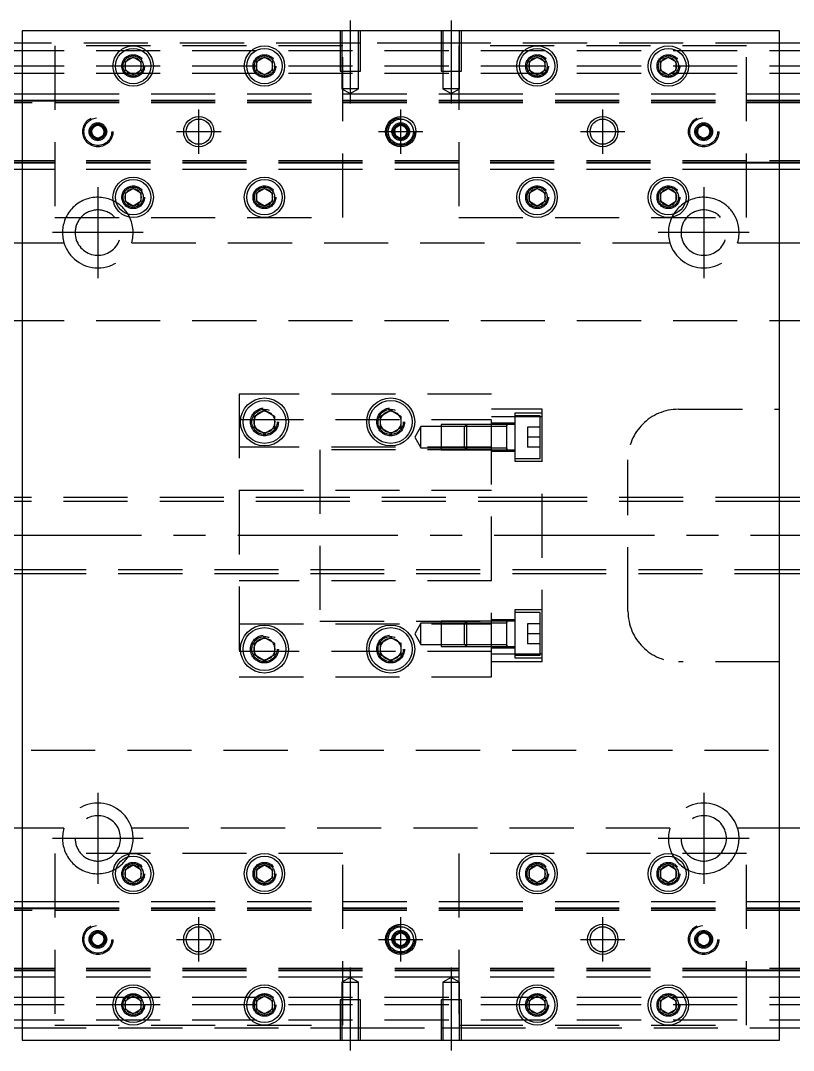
# Model space of a CAD drawing. Extents: x -14 to 609, y -278 to 102.
# Drawn here: x 124.7 to 277.8, y -102 to 102 of the extents above; entities that cross this region are included whole.
import ezdxf

# ---------------------------------------------------------------- set-up
doc = ezdxf.new("R2010")
doc.units = 0
doc.linetypes.add('CENTER', pattern=[50.8, 31.75, -6.35, 6.35, -6.35])
doc.linetypes.add('DASHED', pattern=[19.05, 12.7, -6.35])
doc.layers.get('0').update_dxf_attribs({"linetype": 'CONTINUOUS'})
doc.layers.add('CENTER', color=1, linetype='CENTER')

msp = doc.modelspace()

# ---------------------------------------------------------------- linework, layer by layer
at = {"color": 7, "linetype": 'CONTINUOUS'}
for p, q in [((125, 100), (125, -100)), ((275, 100), (125, 100)), ((275, -100), (275, 100)), ((125, 97.5), (0, 97.5)), ((400, 97.5), (275, 97.5)), ((145.5, 93.866026), (147, 94.73205)), ((145.5, 92.133974), (145.5, 93.866026)), ((147, 94.73205), (148.5, 93.866026)), ((148.5, 93.866026), (148.5, 92.133974)), ((171.5, 93.866026), (173, 94.73205)), ((171.5, 92.133974), (171.5, 93.866026)), ((173, 94.73205), (174.5, 93.866026)), ((174.5, 93.866026), (174.5, 92.133974)), ((225.5, 93.866026), (227, 94.73205)), ((225.5, 92.133974), (225.5, 93.866026)), ((227, 94.73205), (228.5, 93.866026)), ((228.5, 93.866026), (228.5, 92.133974)), ((251.5, 93.866026), (253, 94.73205)), ((251.5, 92.133974), (251.5, 93.866026)), ((253, 94.73205), (254.5, 93.866026)), ((254.5, 93.866026), (254.5, 92.133974)), ((147, 91.26795), (145.5, 92.133974)), ((148.5, 92.133974), (147, 91.26795)), ((173, 91.26795), (171.5, 92.133974)), ((174.5, 92.133974), (173, 91.26795)), ((227, 91.26795), (225.5, 92.133974)), ((228.5, 92.133974), (227, 91.26795)), ((253, 91.26795), (251.5, 92.133974)), ((254.5, 92.133974), (253, 91.26795)), ((0, 87.5), (125, 87.5)), ((0, 86.247728), (125, 86.247728)), ((275, 87.5), (400, 87.5)), ((275, 86.247728), (400, 86.247728)), ((125, 73.752272), (0, 73.752272)), ((400, 73.752272), (275, 73.752272)), ((125, 72.5), (0, 72.5)), ((400, 72.5), (275, 72.5)), ((145.5, 67.866026), (147, 68.73205)), ((145.5, 66.133974), (145.5, 67.866026)), ((147, 68.73205), (148.5, 67.866026)), ((148.5, 67.866026), (148.5, 66.133974)), ((171.5, 67.866026), (173, 68.73205)), ((171.5, 66.133974), (171.5, 67.866026)), ((173, 68.73205), (174.5, 67.866026)), ((174.5, 67.866026), (174.5, 66.133974)), ((225.5, 67.866026), (227, 68.73205)), ((225.5, 66.133974), (225.5, 67.866026)), ((227, 68.73205), (228.5, 67.866026)), ((228.5, 67.866026), (228.5, 66.133974)), ((251.5, 67.866026), (253, 68.73205)), ((251.5, 66.133974), (251.5, 67.866026)), ((253, 68.73205), (254.5, 67.866026)), ((254.5, 67.866026), (254.5, 66.133974)), ((147, 65.26795), (145.5, 66.133974)), ((148.5, 66.133974), (147, 65.26795)), ((173, 65.26795), (171.5, 66.133974)), ((174.5, 66.133974), (173, 65.26795)), ((227, 65.26795), (225.5, 66.133974)), ((228.5, 66.133974), (227, 65.26795)), ((253, 65.26795), (251.5, 66.133974)), ((254.5, 66.133974), (253, 65.26795)), ((26.708204, 58), (125, 58)), ((275, 58), (373.291796, 58)), ((171, 23.6547), (173, 24.809402)), ((173, 24.809402), (175, 23.6547)), ((196, 23.6547), (198, 24.809402)), ((198, 24.809402), (200, 23.6547)), ((171, 21.3453), (171, 23.6547)), ((175, 23.6547), (175, 21.3453)), ((196, 21.3453), (196, 23.6547)), ((200, 23.6547), (200, 21.3453)), ((173, 20.190598), (171, 21.3453)), ((175, 21.3453), (173, 20.190598)), ((198, 20.190598), (196, 21.3453)), ((200, 21.3453), (198, 20.190598)), ((221, 16.985566), (221, 16.986424)), ((125, 7.5), (40.5, 7.5)), ((350, 7.5), (275, 7.5)), ((40.5, -7.5), (125, -7.5)), ((275, -7.5), (350, -7.5)), ((221, -17.385572), (221, -16.985566)), ((171, -21.3453), (173, -20.190598)), ((173, -20.190598), (175, -21.3453)), ((196, -21.3453), (198, -20.190598)), ((198, -20.190598), (200, -21.3453)), ((171, -23.6547), (171, -21.3453)), ((175, -21.3453), (175, -23.6547)), ((196, -23.6547), (196, -21.3453)), ((200, -21.3453), (200, -23.6547)), ((221, -21.985576), (221, -21.585572)), ((173, -24.809402), (171, -23.6547)), ((175, -23.6547), (173, -24.809402)), ((198, -24.809402), (196, -23.6547)), ((200, -23.6547), (198, -24.809402)), ((125, -58), (26.708204, -58)), ((373.291796, -58), (275, -58)), ((145.5, -66.133974), (147, -65.26795)), ((147, -65.26795), (148.5, -66.133974)), ((171.5, -66.133974), (173, -65.26795)), ((173, -65.26795), (174.5, -66.133974)), ((225.5, -66.133974), (227, -65.26795)), ((227, -65.26795), (228.5, -66.133974)), ((251.5, -66.133974), (253, -65.26795)), ((253, -65.26795), (254.5, -66.133974)), ((145.5, -67.866026), (145.5, -66.133974)), ((148.5, -66.133974), (148.5, -67.866026)), ((171.5, -67.866026), (171.5, -66.133974)), ((174.5, -66.133974), (174.5, -67.866026)), ((225.5, -67.866026), (225.5, -66.133974)), ((228.5, -66.133974), (228.5, -67.866026)), ((251.5, -67.866026), (251.5, -66.133974)), ((254.5, -66.133974), (254.5, -67.866026)), ((147, -68.73205), (145.5, -67.866026)), ((148.5, -67.866026), (147, -68.73205)), ((173, -68.73205), (171.5, -67.866026)), ((174.5, -67.866026), (173, -68.73205)), ((227, -68.73205), (225.5, -67.866026)), ((228.5, -67.866026), (227, -68.73205)), ((253, -68.73205), (251.5, -67.866026)), ((254.5, -67.866026), (253, -68.73205)), ((0, -72.5), (125, -72.5)), ((275, -72.5), (400, -72.5)), ((0, -73.752272), (125, -73.752272)), ((275, -73.752272), (400, -73.752272)), ((125, -86.247728), (0, -86.247728)), ((125, -87.5), (0, -87.5)), ((400, -86.247728), (275, -86.247728)), ((400, -87.5), (275, -87.5)), ((145.5, -92.133974), (147, -91.26795)), ((147, -91.26795), (148.5, -92.133974)), ((171.5, -92.133974), (173, -91.26795)), ((173, -91.26795), (174.5, -92.133974)), ((225.5, -92.133974), (227, -91.26795)), ((227, -91.26795), (228.5, -92.133974)), ((251.5, -92.133974), (253, -91.26795)), ((253, -91.26795), (254.5, -92.133974)), ((145.5, -93.866026), (145.5, -92.133974)), ((148.5, -92.133974), (148.5, -93.866026)), ((171.5, -93.866026), (171.5, -92.133974)), ((174.5, -92.133974), (174.5, -93.866026)), ((225.5, -93.866026), (225.5, -92.133974)), ((228.5, -92.133974), (228.5, -93.866026)), ((251.5, -93.866026), (251.5, -92.133974)), ((254.5, -92.133974), (254.5, -93.866026)), ((147, -94.73205), (145.5, -93.866026)), ((148.5, -93.866026), (147, -94.73205)), ((173, -94.73205), (171.5, -93.866026)), ((174.5, -93.866026), (173, -94.73205)), ((227, -94.73205), (225.5, -93.866026)), ((228.5, -93.866026), (227, -94.73205)), ((253, -94.73205), (251.5, -93.866026)), ((254.5, -93.866026), (253, -94.73205)), ((0, -97.5), (125, -97.5)), ((275, -97.5), (400, -97.5)), ((125, -100), (275, -100))]:
    msp.add_line(p, q, dxfattribs=at)
at = {"color": 3, "linetype": 'DASHED'}
for p, q in [((188.000006, 100), (188.000006, 92)), ((188.35, 100), (188.35, 92)), ((191.65, 92), (191.65, 100)), ((191.999994, 92), (191.999994, 100)), ((208.000006, 100), (208.000006, 92)), ((208.35, 100), (208.35, 92)), ((211.65, 92), (211.65, 100)), ((211.999994, 92), (211.999994, 100)), ((400, 96), (0, 96)), ((188.000006, 97.5), (125, 97.5)), ((188.5, 97), (131.5, 97)), ((131.5, 97), (131.5, 63)), ((191.999994, 97.5), (188.000006, 97.5)), ((188.5, 63), (188.5, 97)), ((208.000006, 97.5), (191.999994, 97.5)), ((211.999994, 97.5), (208.000006, 97.5)), ((211.5, 97), (211.5, 63)), ((268.5, 97), (211.5, 97)), ((275, 97.5), (211.999994, 97.5)), ((268.5, 63), (268.5, 97)), ((400, 93), (0, 93)), ((145, 93), (145.030168, 93.346066)), ((174.973226, 93.326156), (175, 93)), ((188.000006, 92), (191.999994, 92)), ((188.35, 92), (188.35, 88.5)), ((191.65, 88.5), (191.65, 92)), ((208.000006, 92), (211.999994, 92)), ((208.35, 92), (208.35, 88.5)), ((211.65, 88.5), (211.65, 92)), ((225, 93), (225.023172, 93.30356)), ((254.973226, 93.326156), (255, 93)), ((400, 91.5), (0, 91.5)), ((191.65, 88.5), (188.35, 88.5)), ((188.35, 88.5), (190, 87.547372)), ((190, 87.547372), (191.65, 88.5)), ((211.65, 88.5), (208.35, 88.5)), ((208.35, 88.5), (210, 87.547372)), ((210, 87.547372), (211.65, 88.5)), ((0, 86.1147), (125, 86.1147)), ((0, 86.1), (131.5, 86.1)), ((0, 85.8), (131.5, 85.8)), ((125, 87.5), (131.5, 87.5)), ((125, 86.247728), (131.5, 86.247728)), ((125, 86.1147), (131.5, 86.1147)), ((131.5, 87.5), (188.5, 87.5)), ((131.5, 86.247728), (188.5, 86.247728)), ((131.5, 86.1147), (188.5, 86.1147)), ((131.5, 86.1), (188.5, 86.1)), ((131.5, 86.1), (188.5, 86.1)), ((131.5, 85.8), (188.5, 85.8)), ((131.5, 85.8), (188.5, 85.8)), ((188.5, 87.5), (211.5, 87.5)), ((188.5, 86.247728), (211.5, 86.247728)), ((188.5, 86.1147), (211.5, 86.1147)), ((188.5, 86.1), (211.5, 86.1)), ((188.5, 85.8), (211.5, 85.8)), ((211.5, 87.5), (268.5, 87.5)), ((211.5, 86.247728), (268.5, 86.247728)), ((211.5, 86.1147), (268.5, 86.1147)), ((211.5, 86.1), (268.5, 86.1)), ((211.5, 86.1), (268.5, 86.1)), ((211.5, 85.8), (268.5, 85.8)), ((211.5, 85.8), (268.5, 85.8)), ((268.5, 87.5), (275, 87.5)), ((268.5, 86.247728), (275, 86.247728)), ((268.5, 86.1147), (275, 86.1147)), ((268.5, 86.1), (400, 86.1)), ((268.5, 85.8), (400, 85.8)), ((275, 86.1147), (400, 86.1147)), ((138.5, 80), (138.516134, 80.21941)), ((138.75, 80.721688), (140, 81.443376)), ((138.75, 79.278312), (138.75, 80.721688)), ((140, 81.443376), (141.25, 80.721688)), ((141.25, 80.721688), (141.25, 79.278312)), ((198.5, 80), (198.516134, 80.21941)), ((198.75, 80.721688), (200, 81.443376)), ((198.75, 79.278312), (198.75, 80.721688)), ((200, 81.443376), (201.25, 80.721688)), ((201.25, 80.721688), (201.25, 79.278312)), ((258.75, 80.721688), (260, 81.443376)), ((258.75, 79.278312), (258.75, 80.721688)), ((260, 81.443376), (261.25, 80.721688)), ((261.25, 80.721688), (261.25, 79.278312)), ((261.477374, 80.25955), (261.5, 80)), ((140, 78.556624), (138.75, 79.278312)), ((141.25, 79.278312), (140, 78.556624)), ((200, 78.556624), (198.75, 79.278312)), ((201.25, 79.278312), (200, 78.556624)), ((260, 78.556624), (258.75, 79.278312)), ((261.25, 79.278312), (260, 78.556624)), ((131.5, 74.2), (0, 74.2)), ((131.5, 73.9), (0, 73.9)), ((125, 73.8853), (0, 73.8853)), ((131.5, 73.8853), (125, 73.8853)), ((131.5, 73.752272), (125, 73.752272)), ((188.5, 74.2), (131.5, 74.2)), ((188.5, 73.9), (131.5, 73.9)), ((188.5, 73.8853), (131.5, 73.8853)), ((188.5, 73.752272), (131.5, 73.752272)), ((211.5, 74.2), (188.5, 74.2)), ((211.5, 73.9), (188.5, 73.9)), ((211.5, 73.8853), (188.5, 73.8853)), ((211.5, 73.752272), (188.5, 73.752272)), ((268.5, 74.2), (211.5, 74.2)), ((268.5, 73.9), (211.5, 73.9)), ((268.5, 73.8853), (211.5, 73.8853)), ((268.5, 73.752272), (211.5, 73.752272)), ((400, 74.2), (268.5, 74.2)), ((400, 73.9), (268.5, 73.9)), ((275, 73.8853), (268.5, 73.8853)), ((275, 73.752272), (268.5, 73.752272)), ((400, 73.8853), (275, 73.8853)), ((131.5, 72.5), (125, 72.5)), ((188.5, 72.5), (131.5, 72.5)), ((211.5, 72.5), (188.5, 72.5)), ((268.5, 72.5), (211.5, 72.5)), ((275, 72.5), (268.5, 72.5)), ((148.973226, 67.326156), (149, 67)), ((174.973226, 67.326156), (175, 67)), ((254.973226, 67.326156), (255, 67)), ((225, 67), (225.023172, 67.30356)), ((131.5, 63), (188.5, 63)), ((211.5, 63), (268.5, 63)), ((125, 58), (133.291796, 58)), ((146.708204, 58), (253.291796, 58)), ((266.708204, 58), (275, 58)), ((400, 42.5), (12.5, 42.5)), ((168, 28), (168, -28)), ((218, 28), (168, 28)), ((218, -28), (218, 28)), ((228, 25), (218, 25)), ((228, 23.49468), (228, 25)), ((255, 25), (275, 25)), ((168, 23), (218, 23)), ((170.5, 22.5), (170.534018, 22.911016)), ((195.5, 22.5), (195.52689, 22.865682)), ((228, 23.49468), (218, 23.49468)), ((222.6, 24.235572), (222.6, 14.735572)), ((228, 24.235572), (222.6, 24.235572)), ((227.6, 23.735572), (222.6, 23.735572)), ((227.6, 15.235572), (227.6, 23.735572)), ((228, -23.49468), (228, 23.49468)), ((204, 21.585572), (202.787564, 19.485572)), ((204, 17.385572), (204, 21.585572)), ((208, 21.585572), (204, 21.585572)), ((208, 21.985566), (208, 16.985576)), ((213, 21.985566), (208, 21.985566)), ((212.6, 21.585572), (208, 21.585572)), ((213, 21.985572), (212.6, 21.585572)), ((212.6, 17.385572), (212.6, 21.585572)), ((218, 21.585572), (212.6, 21.585572)), ((213, 21.985572), (213, 16.985572)), ((218, 21.98557), (213, 21.985572)), ((218, 21.985566), (213, 21.985566)), ((222.6, 22.235572), (218, 22.235572)), ((221.005, 21.985572), (218, 21.98557)), ((221, 21.585572), (218, 21.585572)), ((222.6, 21.985572), (220.995, 21.985572)), ((221, 21.728174), (221, 21.985572)), ((221, 21.985572), (221, 21.728122)), ((221, 17.24302), (221, 21.728174)), ((225.1, 21.485572), (225.1, 19.485572)), ((227.6, 21.485572), (225.1, 21.485572)), ((202.787564, 19.485572), (204, 17.385572)), ((227.6, 19.485572), (225.1, 19.485572)), ((225.1, 19.485572), (225.1, 17.485572)), ((218, 17.5), (168, 17.5)), ((184, 17), (184, -17)), ((218, 17), (184, 17)), ((204, 17.385572), (208, 17.385572)), ((208, 17.385572), (212.6, 17.385572)), ((208, 16.985576), (213, 16.985576)), ((212.6, 17.385572), (213, 16.985572)), ((212.6, 17.385572), (218, 17.385572)), ((213, 16.985576), (218, 16.985576)), ((213, 16.985572), (218, 16.985574)), ((218, 17.385572), (221, 17.385572)), ((218, 16.985574), (221.005, 16.985572)), ((218, 16.735572), (222.6, 16.735572)), ((220.995, 16.985572), (222.6, 16.985572)), ((221, 17.243038), (221, 16.985572)), ((221, 16.985572), (221, 17.24302)), ((227.6, 17.485572), (225.1, 17.485572)), ((222.6, 15.235572), (227.6, 15.235572)), ((222.6, 14.735572), (228, 14.735572)), ((245, -15), (245, 15)), ((168, 9), (218, 9)), ((184, 7.5), (125, 7.5)), ((184, 6.75), (125, 6.75)), ((228, 7.5), (184, 7.5)), ((228, 6.75), (184, 6.75)), ((275, 7.5), (228, 7.5)), ((275, 6.75), (228, 6.75)), ((125, -6.75), (184, -6.75)), ((125, -7.5), (184, -7.5)), ((184, -6.75), (228, -6.75)), ((184, -7.5), (228, -7.5)), ((228, -6.75), (275, -6.75)), ((228, -7.5), (275, -7.5)), ((218, -9), (168, -9)), ((222.6, -14.735572), (222.6, -24.235572)), ((228, -14.735572), (222.6, -14.735572)), ((227.6, -15.235572), (222.6, -15.235572)), ((227.6, -23.735572), (227.6, -15.235572)), ((168, -17.5), (218, -17.5)), ((184, -17), (218, -17)), ((204, -17.385572), (202.787564, -19.485572)), ((204, -21.585572), (204, -17.385572)), ((208, -17.385572), (204, -17.385572)), ((208, -16.985576), (208, -21.985566)), ((213, -16.985576), (208, -16.985576)), ((212.6, -17.385572), (208, -17.385572)), ((213, -16.985572), (212.6, -17.385572)), ((212.6, -21.585572), (212.6, -17.385572)), ((218, -17.385572), (212.6, -17.385572)), ((213, -16.985572), (213, -21.985572)), ((218, -16.985574), (213, -16.985572)), ((218, -16.985576), (213, -16.985576)), ((222.6, -16.735572), (218, -16.735572)), ((221.005, -16.985572), (218, -16.985574)), ((221, -17.385572), (218, -17.385572)), ((222.6, -16.985572), (220.995, -16.985572)), ((221, -17.24297), (221, -16.985572)), ((221, -16.985572), (221, -17.24302)), ((221, -21.728122), (221, -17.24297)), ((225.1, -17.485572), (225.1, -19.485572)), ((227.6, -17.485572), (225.1, -17.485572)), ((202.787564, -19.485572), (204, -21.585572)), ((227.6, -19.485572), (225.1, -19.485572)), ((225.1, -19.485572), (225.1, -21.485572)), ((170.5, -22.5), (170.534018, -22.088984)), ((195.5, -22.5), (195.52689, -22.134318)), ((204, -21.585572), (208, -21.585572)), ((208, -21.585572), (212.6, -21.585572)), ((208, -21.985566), (213, -21.985566)), ((212.6, -21.585572), (213, -21.985572)), ((212.6, -21.585572), (218, -21.585572)), ((213, -21.985566), (218, -21.985566)), ((213, -21.985572), (218, -21.98557)), ((218, -21.585572), (221, -21.585572)), ((218, -21.98557), (221.005, -21.985572)), ((218, -22.235572), (222.6, -22.235572)), ((220.995, -21.985572), (222.6, -21.985572)), ((221, -21.728104), (221, -21.985572)), ((221, -21.985572), (221, -21.728122)), ((227.6, -21.485572), (225.1, -21.485572)), ((218, -23), (168, -23)), ((228, -23.49468), (218, -23.49468)), ((222.6, -23.735572), (227.6, -23.735572)), ((222.6, -24.235572), (228, -24.235572)), ((228, -25), (228, -23.49468)), ((228, -25), (218, -25)), ((275, -25), (255, -25)), ((168, -28), (218, -28)), ((12.5, -42.5), (400, -42.5)), ((133.291796, -58), (125, -58)), ((253.291796, -58), (146.708204, -58)), ((275, -58), (266.708204, -58)), ((188.5, -63), (131.5, -63)), ((131.5, -63), (131.5, -97)), ((188.5, -97), (188.5, -63)), ((211.5, -63), (211.5, -97)), ((268.5, -63), (211.5, -63)), ((268.5, -97), (268.5, -63)), ((148.973226, -66.673844), (149, -67)), ((174.973226, -66.673844), (175, -67)), ((228.973226, -66.673844), (229, -67)), ((254.973226, -66.673844), (255, -67)), ((125, -72.5), (131.5, -72.5)), ((131.5, -72.5), (188.5, -72.5)), ((188.5, -72.5), (211.5, -72.5)), ((211.5, -72.5), (268.5, -72.5)), ((268.5, -72.5), (275, -72.5)), ((0, -73.8853), (125, -73.8853)), ((0, -73.9), (131.5, -73.9)), ((0, -74.2), (131.5, -74.2)), ((125, -73.752272), (131.5, -73.752272)), ((125, -73.8853), (131.5, -73.8853)), ((131.5, -73.752272), (188.5, -73.752272)), ((131.5, -73.8853), (188.5, -73.8853)), ((131.5, -73.9), (188.5, -73.9)), ((131.5, -74.2), (188.5, -74.2)), ((188.5, -73.752272), (211.5, -73.752272)), ((188.5, -73.8853), (211.5, -73.8853)), ((188.5, -73.9), (211.5, -73.9)), ((188.5, -74.2), (211.5, -74.2)), ((211.5, -73.752272), (268.5, -73.752272)), ((211.5, -73.8853), (268.5, -73.8853)), ((211.5, -73.9), (268.5, -73.9)), ((211.5, -74.2), (268.5, -74.2)), ((268.5, -73.752272), (275, -73.752272)), ((268.5, -73.8853), (275, -73.8853)), ((268.5, -73.9), (400, -73.9)), ((268.5, -74.2), (400, -74.2)), ((275, -73.8853), (400, -73.8853)), ((138.75, -79.278312), (140, -78.556624)), ((138.75, -80.721688), (138.75, -79.278312)), ((140, -78.556624), (141.25, -79.278312)), ((141.25, -79.278312), (141.25, -80.721688)), ((198.75, -79.278312), (200, -78.556624)), ((198.75, -80.721688), (198.75, -79.278312)), ((200, -78.556624), (201.25, -79.278312)), ((201.25, -79.278312), (201.25, -80.721688)), ((258.75, -79.278312), (260, -78.556624)), ((258.75, -80.721688), (258.75, -79.278312)), ((260, -78.556624), (261.25, -79.278312)), ((261.25, -79.278312), (261.25, -80.721688)), ((140, -81.443376), (138.75, -80.721688)), ((141.25, -80.721688), (140, -81.443376)), ((141.477374, -79.74045), (141.5, -80)), ((198.5, -80), (198.52041, -79.75339)), ((200, -81.443376), (198.75, -80.721688)), ((201.25, -80.721688), (200, -81.443376)), ((258.5, -80), (258.52041, -79.75339)), ((260, -81.443376), (258.75, -80.721688)), ((261.25, -80.721688), (260, -81.443376)), ((131.5, -85.8), (0, -85.8)), ((131.5, -86.1), (0, -86.1)), ((125, -86.1147), (0, -86.1147)), ((131.5, -86.1147), (125, -86.1147)), ((131.5, -86.247728), (125, -86.247728)), ((131.5, -87.5), (125, -87.5)), ((188.5, -85.8), (131.5, -85.8)), ((188.5, -85.8), (131.5, -85.8)), ((188.5, -86.1), (131.5, -86.1)), ((188.5, -86.1), (131.5, -86.1)), ((188.5, -86.1147), (131.5, -86.1147)), ((188.5, -86.247728), (131.5, -86.247728)), ((188.5, -87.5), (131.5, -87.5)), ((190, -87.547372), (188.35, -88.5)), ((211.5, -85.8), (188.5, -85.8)), ((211.5, -86.1), (188.5, -86.1)), ((211.5, -86.1147), (188.5, -86.1147)), ((211.5, -86.247728), (188.5, -86.247728)), ((211.5, -87.5), (188.5, -87.5)), ((191.65, -88.5), (190, -87.547372)), ((210, -87.547372), (208.35, -88.5)), ((211.65, -88.5), (210, -87.547372)), ((268.5, -85.8), (211.5, -85.8)), ((268.5, -85.8), (211.5, -85.8)), ((268.5, -86.1), (211.5, -86.1)), ((268.5, -86.1), (211.5, -86.1)), ((268.5, -86.1147), (211.5, -86.1147)), ((268.5, -86.247728), (211.5, -86.247728)), ((268.5, -87.5), (211.5, -87.5)), ((400, -85.8), (268.5, -85.8)), ((400, -86.1), (268.5, -86.1)), ((275, -86.1147), (268.5, -86.1147)), ((275, -86.247728), (268.5, -86.247728)), ((275, -87.5), (268.5, -87.5)), ((400, -86.1147), (275, -86.1147)), ((188.35, -88.5), (190, -88.5)), ((188.35, -88.5), (188.35, -92)), ((190, -88.5), (191.65, -88.5)), ((191.65, -92), (191.65, -88.5)), ((208.35, -88.5), (210, -88.5)), ((208.35, -88.5), (208.35, -92)), ((210, -88.5), (211.65, -88.5)), ((211.65, -92), (211.65, -88.5)), ((400, -91.5), (0, -91.5)), ((400, -93), (0, -93)), ((148.973226, -92.673844), (149, -93)), ((174.973226, -92.673844), (175, -93)), ((191.999994, -92), (188.000006, -92)), ((188.000006, -92), (188.000006, -100)), ((188.35, -92), (188.35, -100)), ((191.65, -100), (191.65, -92)), ((191.999994, -100), (191.999994, -92)), ((211.999994, -92), (208.000006, -92)), ((208.000006, -92), (208.000006, -100)), ((208.35, -92), (208.35, -100)), ((211.65, -100), (211.65, -92)), ((211.999994, -100), (211.999994, -92)), ((225, -93), (225.023172, -92.69644)), ((254.973226, -92.673844), (255, -93)), ((400, -96), (0, -96)), ((125, -97.5), (188.000006, -97.5)), ((131.5, -97), (188.5, -97)), ((188.000006, -97.5), (191.999994, -97.5)), ((191.999994, -97.5), (208.000006, -97.5)), ((208.000006, -97.5), (211.999994, -97.5)), ((211.5, -97), (268.5, -97)), ((211.999994, -97.5), (275, -97.5))]:
    msp.add_line(p, q, dxfattribs=at)
at = {"color": 3, "linetype": 'CONTINUOUS'}
for p, q in [((125, 6.75), (40.5, 6.75)), ((350, 6.75), (275, 6.75)), ((40.5, -6.75), (125, -6.75)), ((275, -6.75), (350, -6.75))]:
    msp.add_line(p, q, dxfattribs=at)
at = {"color": 7, "linetype": 'CONTINUOUS'}
for centre, radius in [((147, 93), 4), ((147, 93), 3.5), ((173, 93), 4), ((173, 93), 3.5), ((227, 93), 4), ((227, 93), 3.5), ((253, 93), 4), ((253, 93), 3.5), ((160, 80), 2.5), ((200, 80), 3), ((200, 80), 2.5), ((240, 80), 2.5), ((147, 67), 4), ((147, 67), 3.5), ((173, 67), 4), ((173, 67), 3.5), ((227, 67), 4), ((227, 67), 3.5), ((253, 67), 4), ((253, 67), 3.5), ((173, 22.5), 4.75), ((173, 22.5), 4.25), ((198, 22.5), 4.75), ((198, 22.5), 4.25), ((173, -22.5), 4.75), ((173, -22.5), 4.25), ((198, -22.5), 4.75), ((198, -22.5), 4.25), ((147, -67), 4), ((173, -67), 4), ((227, -67), 4), ((253, -67), 4), ((147, -67), 3.5), ((173, -67), 3.5), ((227, -67), 3.5), ((253, -67), 3.5), ((160, -80), 2.5), ((200, -80), 3), ((200, -80), 2.5), ((240, -80), 2.5), ((147, -93), 4), ((147, -93), 3.5), ((173, -93), 4), ((173, -93), 3.5), ((227, -93), 4), ((227, -93), 3.5), ((253, -93), 4), ((253, -93), 3.5)]:
    msp.add_circle(centre, radius, dxfattribs=at)
at = {"color": 3, "linetype": 'DASHED'}
for centre, radius in [((147, 93), 2.25), ((147, 93), 2), ((173, 93), 2.25), ((173, 93), 2), ((227, 93), 2.25), ((227, 93), 2), ((253, 93), 2.25), ((253, 93), 2), ((140, 80), 3), ((140, 80), 2.75), ((140, 80), 1.75), ((200, 80), 2.75), ((200, 80), 1.75), ((260, 80), 3), ((260, 80), 2.75), ((260, 80), 1.75), ((140, 80), 1.5), ((200, 80), 1.5), ((260, 80), 1.5), ((147, 67), 2.25), ((147, 67), 2), ((173, 67), 2.25), ((173, 67), 2), ((227, 67), 2.25), ((227, 67), 2), ((253, 67), 2.25), ((253, 67), 2), ((173, 22.5), 2.75), ((173, 22.5), 2.5), ((198, 22.5), 2.75), ((198, 22.5), 2.5), ((173, -22.5), 2.75), ((173, -22.5), 2.5), ((198, -22.5), 2.75), ((198, -22.5), 2.5), ((147, -67), 2.25), ((147, -67), 2), ((173, -67), 2.25), ((173, -67), 2), ((227, -67), 2.25), ((227, -67), 2), ((253, -67), 2.25), ((253, -67), 2), ((140, -80), 3), ((140, -80), 2.75), ((200, -80), 2.75), ((260, -80), 3), ((260, -80), 2.75), ((140, -80), 1.75), ((140, -80), 1.5), ((200, -80), 1.75), ((200, -80), 1.5), ((260, -80), 1.75), ((260, -80), 1.5), ((147, -93), 2.25), ((147, -93), 2), ((173, -93), 2.25), ((173, -93), 2), ((227, -93), 2.25), ((227, -93), 2), ((253, -93), 2.25), ((253, -93), 2)]:
    msp.add_circle(centre, radius, dxfattribs=at)
at = {"color": 3, "linetype": 'CONTINUOUS'}
for centre in [(160, 80), (240, 80), (160, -80), (240, -80)]:
    msp.add_circle(centre, 3, dxfattribs=at)
at = {"color": 7, "linetype": 'CONTINUOUS'}
for centre, radius, start, end in [((147, 93), 1.65, 144.619977, 155.380023), ((147, 93), 1.65, 95.380023, 144.619977), ((147, 93), 1.65, 84.619977, 95.380023), ((147, 93), 1.65, 35.380023, 84.619977), ((147, 93), 1.65, 24.619977, 35.380023), ((173, 93), 1.65, 144.619977, 155.380023), ((173, 93), 1.65, 95.380023, 144.619977), ((173, 93), 1.65, 84.619977, 95.380023), ((173, 93), 1.65, 35.380023, 84.619977), ((173, 93), 1.65, 24.619977, 35.380023), ((227, 93), 1.65, 144.619977, 155.380023), ((227, 93), 1.65, 95.380023, 144.619977), ((227, 93), 1.65, 84.619977, 95.380023), ((227, 93), 1.65, 35.380023, 84.619977), ((227, 93), 1.65, 24.619977, 35.380023), ((253, 93), 1.65, 144.619977, 155.380023), ((253, 93), 1.65, 95.380023, 144.619977), ((253, 93), 1.65, 84.619977, 95.380023), ((253, 93), 1.65, 35.380023, 84.619977), ((253, 93), 1.65, 24.619977, 35.380023), ((147, 93), 1.65, 155.380023, 180), ((147, 93), 1.65, 180, 204.619977), ((147, 93), 1.65, 204.619977, 215.380023), ((147, 93), 1.65, 215.380023, 264.619977), ((147, 93), 1.65, 275.380023, 324.619977), ((147, 93), 1.65, 324.619977, 335.380023), ((147, 93), 1.65, 335.380023, 24.619977), ((173, 93), 1.65, 155.380023, 180), ((173, 93), 1.65, 180, 204.619977), ((173, 93), 1.65, 204.619977, 215.380023), ((173, 93), 1.65, 215.380023, 264.619977), ((173, 93), 1.65, 275.380023, 324.619977), ((173, 93), 1.65, 324.619977, 335.380023), ((173, 93), 1.65, 335.380023, 24.619977), ((227, 93), 1.65, 155.380023, 180), ((227, 93), 1.65, 180, 204.619977), ((227, 93), 1.65, 204.619977, 215.380023), ((227, 93), 1.65, 215.380023, 264.619977), ((227, 93), 1.65, 275.380023, 324.619977), ((227, 93), 1.65, 324.619977, 335.380023), ((227, 93), 1.65, 335.380023, 24.619977), ((253, 93), 1.65, 155.380023, 180), ((253, 93), 1.65, 180, 204.619977), ((253, 93), 1.65, 204.619977, 215.380023), ((253, 93), 1.65, 215.380023, 264.619977), ((253, 93), 1.65, 275.380023, 324.619977), ((253, 93), 1.65, 324.619977, 335.380023), ((253, 93), 1.65, 335.380023, 24.619977), ((147, 93), 1.65, 264.619977, 275.380023), ((173, 93), 1.65, 264.619977, 275.380023), ((227, 93), 1.65, 264.619977, 275.380023), ((253, 93), 1.65, 264.619977, 275.380023), ((140, 80), 1.25, 300, 180), ((140, 80), 1.25, 180, 240), ((200, 80), 1.25, 300, 180), ((200, 80), 1.25, 180, 240), ((260, 80), 1.25, 300, 180), ((260, 80), 1.25, 180, 240), ((140, 80), 1.25, 240, 300), ((200, 80), 1.25, 240, 300), ((260, 80), 1.25, 240, 300), ((147, 67), 1.65, 155.380023, 180), ((147, 67), 1.65, 144.619977, 155.380023), ((147, 67), 1.65, 95.380023, 144.619977), ((147, 67), 1.65, 84.619977, 95.380023), ((147, 67), 1.65, 35.380023, 84.619977), ((147, 67), 1.65, 24.619977, 35.380023), ((147, 67), 1.65, 335.380023, 24.619977), ((173, 67), 1.65, 155.380023, 180), ((173, 67), 1.65, 144.619977, 155.380023), ((173, 67), 1.65, 95.380023, 144.619977), ((173, 67), 1.65, 84.619977, 95.380023), ((173, 67), 1.65, 35.380023, 84.619977), ((173, 67), 1.65, 24.619977, 35.380023), ((173, 67), 1.65, 335.380023, 24.619977), ((227, 67), 1.65, 155.380023, 180), ((227, 67), 1.65, 144.619977, 155.380023), ((227, 67), 1.65, 95.380023, 144.619977), ((227, 67), 1.65, 84.619977, 95.380023), ((227, 67), 1.65, 35.380023, 84.619977), ((227, 67), 1.65, 24.619977, 35.380023), ((227, 67), 1.65, 335.380023, 24.619977), ((253, 67), 1.65, 155.380023, 180), ((253, 67), 1.65, 144.619977, 155.380023), ((253, 67), 1.65, 95.380023, 144.619977), ((253, 67), 1.65, 84.619977, 95.380023), ((253, 67), 1.65, 35.380023, 84.619977), ((253, 67), 1.65, 24.619977, 35.380023), ((253, 67), 1.65, 335.380023, 24.619977), ((147, 67), 1.65, 180, 204.619977), ((147, 67), 1.65, 204.619977, 215.380023), ((147, 67), 1.65, 215.380023, 264.619977), ((147, 67), 1.65, 264.619977, 275.380023), ((147, 67), 1.65, 275.380023, 324.619977), ((147, 67), 1.65, 324.619977, 335.380023), ((173, 67), 1.65, 180, 204.619977), ((173, 67), 1.65, 204.619977, 215.380023), ((173, 67), 1.65, 215.380023, 264.619977), ((173, 67), 1.65, 264.619977, 275.380023), ((173, 67), 1.65, 275.380023, 324.619977), ((173, 67), 1.65, 324.619977, 335.380023), ((227, 67), 1.65, 180, 204.619977), ((227, 67), 1.65, 204.619977, 215.380023), ((227, 67), 1.65, 215.380023, 264.619977), ((227, 67), 1.65, 264.619977, 275.380023), ((227, 67), 1.65, 275.380023, 324.619977), ((227, 67), 1.65, 324.619977, 335.380023), ((253, 67), 1.65, 180, 204.619977), ((253, 67), 1.65, 204.619977, 215.380023), ((253, 67), 1.65, 215.380023, 264.619977), ((253, 67), 1.65, 264.619977, 275.380023), ((253, 67), 1.65, 275.380023, 324.619977), ((253, 67), 1.65, 324.619977, 335.380023), ((173, 22.5), 2.1, 102.24721, 137.75279), ((173, 22.5), 2.1, 77.75279, 102.24721), ((173, 22.5), 2.1, 42.24721, 77.75279), ((198, 22.5), 2.1, 102.24721, 137.75279), ((198, 22.5), 2.1, 77.75279, 102.24721), ((198, 22.5), 2.1, 42.24721, 77.75279), ((173, 22.5), 2.1, 162.24721, 180), ((173, 22.5), 2.1, 180, 197.75279), ((173, 22.5), 2.1, 137.75279, 162.24721), ((173, 22.5), 2.1, 17.75279, 42.24721), ((173, 22.5), 2.1, 342.24721, 17.75279), ((198, 22.5), 2.1, 162.24721, 180), ((198, 22.5), 2.1, 180, 197.75279), ((198, 22.5), 2.1, 137.75279, 162.24721), ((198, 22.5), 2.1, 17.75279, 42.24721), ((198, 22.5), 2.1, 342.24721, 17.75279), ((173, 22.5), 2.1, 197.75279, 222.24721), ((173, 22.5), 2.1, 222.24721, 257.75279), ((173, 22.5), 2.1, 257.75279, 282.24721), ((173, 22.5), 2.1, 282.24721, 317.75279), ((173, 22.5), 2.1, 317.75279, 342.24721), ((198, 22.5), 2.1, 197.75279, 222.24721), ((198, 22.5), 2.1, 222.24721, 257.75279), ((198, 22.5), 2.1, 257.75279, 282.24721), ((198, 22.5), 2.1, 282.24721, 317.75279), ((198, 22.5), 2.1, 317.75279, 342.24721), ((173, -22.5), 2.1, 162.24721, 180), ((173, -22.5), 2.1, 137.75279, 162.24721), ((173, -22.5), 2.1, 102.24721, 137.75279), ((173, -22.5), 2.1, 77.75279, 102.24721), ((173, -22.5), 2.1, 42.24721, 77.75279), ((173, -22.5), 2.1, 17.75279, 42.24721), ((173, -22.5), 2.1, 342.24721, 17.75279), ((198, -22.5), 2.1, 162.24721, 180), ((198, -22.5), 2.1, 137.75279, 162.24721), ((198, -22.5), 2.1, 102.24721, 137.75279), ((198, -22.5), 2.1, 77.75279, 102.24721), ((198, -22.5), 2.1, 42.24721, 77.75279), ((198, -22.5), 2.1, 17.75279, 42.24721), ((198, -22.5), 2.1, 342.24721, 17.75279), ((173, -22.5), 2.1, 180, 197.75279), ((173, -22.5), 2.1, 197.75279, 222.24721), ((173, -22.5), 2.1, 222.24721, 257.75279), ((173, -22.5), 2.1, 282.24721, 317.75279), ((173, -22.5), 2.1, 317.75279, 342.24721), ((198, -22.5), 2.1, 180, 197.75279), ((198, -22.5), 2.1, 197.75279, 222.24721), ((198, -22.5), 2.1, 222.24721, 257.75279), ((198, -22.5), 2.1, 282.24721, 317.75279), ((198, -22.5), 2.1, 317.75279, 342.24721), ((173, -22.5), 2.1, 257.75279, 282.24721), ((198, -22.5), 2.1, 257.75279, 282.24721), ((147, -67), 1.65, 155.380023, 180), ((147, -67), 1.65, 180, 204.619977), ((147, -67), 1.65, 144.619977, 155.380023), ((147, -67), 1.65, 95.380023, 144.619977), ((147, -67), 1.65, 84.619977, 95.380023), ((147, -67), 1.65, 35.380023, 84.619977), ((147, -67), 1.65, 24.619977, 35.380023), ((147, -67), 1.65, 335.380023, 24.619977), ((173, -67), 1.65, 155.380023, 180), ((173, -67), 1.65, 180, 204.619977), ((173, -67), 1.65, 144.619977, 155.380023), ((173, -67), 1.65, 95.380023, 144.619977), ((173, -67), 1.65, 84.619977, 95.380023), ((173, -67), 1.65, 35.380023, 84.619977), ((173, -67), 1.65, 24.619977, 35.380023), ((173, -67), 1.65, 335.380023, 24.619977), ((227, -67), 1.65, 155.380023, 180), ((227, -67), 1.65, 180, 204.619977), ((227, -67), 1.65, 144.619977, 155.380023), ((227, -67), 1.65, 95.380023, 144.619977), ((227, -67), 1.65, 84.619977, 95.380023), ((227, -67), 1.65, 35.380023, 84.619977), ((227, -67), 1.65, 24.619977, 35.380023), ((227, -67), 1.65, 335.380023, 24.619977), ((253, -67), 1.65, 155.380023, 180), ((253, -67), 1.65, 180, 204.619977), ((253, -67), 1.65, 144.619977, 155.380023), ((253, -67), 1.65, 95.380023, 144.619977), ((253, -67), 1.65, 84.619977, 95.380023), ((253, -67), 1.65, 35.380023, 84.619977), ((253, -67), 1.65, 24.619977, 35.380023), ((253, -67), 1.65, 335.380023, 24.619977), ((147, -67), 1.65, 204.619977, 215.380023), ((147, -67), 1.65, 215.380023, 264.619977), ((147, -67), 1.65, 264.619977, 275.380023), ((147, -67), 1.65, 275.380023, 324.619977), ((147, -67), 1.65, 324.619977, 335.380023), ((173, -67), 1.65, 204.619977, 215.380023), ((173, -67), 1.65, 215.380023, 264.619977), ((173, -67), 1.65, 264.619977, 275.380023), ((173, -67), 1.65, 275.380023, 324.619977), ((173, -67), 1.65, 324.619977, 335.380023), ((227, -67), 1.65, 204.619977, 215.380023), ((227, -67), 1.65, 215.380023, 264.619977), ((227, -67), 1.65, 264.619977, 275.380023), ((227, -67), 1.65, 275.380023, 324.619977), ((227, -67), 1.65, 324.619977, 335.380023), ((253, -67), 1.65, 204.619977, 215.380023), ((253, -67), 1.65, 215.380023, 264.619977), ((253, -67), 1.65, 264.619977, 275.380023), ((253, -67), 1.65, 275.380023, 324.619977), ((253, -67), 1.65, 324.619977, 335.380023), ((140, -80), 1.25, 120, 180), ((140, -80), 1.25, 180, 60), ((140, -80), 1.25, 60, 120), ((200, -80), 1.25, 120, 180), ((200, -80), 1.25, 180, 60), ((200, -80), 1.25, 60, 120), ((260, -80), 1.25, 120, 180), ((260, -80), 1.25, 180, 60), ((260, -80), 1.25, 60, 120), ((147, -93), 1.65, 95.380023, 144.619977), ((147, -93), 1.65, 84.619977, 95.380023), ((147, -93), 1.65, 35.380023, 84.619977), ((173, -93), 1.65, 95.380023, 144.619977), ((173, -93), 1.65, 84.619977, 95.380023), ((173, -93), 1.65, 35.380023, 84.619977), ((227, -93), 1.65, 95.380023, 144.619977), ((227, -93), 1.65, 84.619977, 95.380023), ((227, -93), 1.65, 35.380023, 84.619977), ((253, -93), 1.65, 95.380023, 144.619977), ((253, -93), 1.65, 84.619977, 95.380023), ((253, -93), 1.65, 35.380023, 84.619977), ((147, -93), 1.65, 155.380023, 180), ((147, -93), 1.65, 180, 204.619977), ((147, -93), 1.65, 144.619977, 155.380023), ((147, -93), 1.65, 204.619977, 215.380023), ((147, -93), 1.65, 24.619977, 35.380023), ((147, -93), 1.65, 324.619977, 335.380023), ((147, -93), 1.65, 335.380023, 24.619977), ((173, -93), 1.65, 155.380023, 180), ((173, -93), 1.65, 180, 204.619977), ((173, -93), 1.65, 144.619977, 155.380023), ((173, -93), 1.65, 204.619977, 215.380023), ((173, -93), 1.65, 24.619977, 35.380023), ((173, -93), 1.65, 324.619977, 335.380023), ((173, -93), 1.65, 335.380023, 24.619977), ((227, -93), 1.65, 155.380023, 180), ((227, -93), 1.65, 180, 204.619977), ((227, -93), 1.65, 144.619977, 155.380023), ((227, -93), 1.65, 204.619977, 215.380023), ((227, -93), 1.65, 24.619977, 35.380023), ((227, -93), 1.65, 324.619977, 335.380023), ((227, -93), 1.65, 335.380023, 24.619977), ((253, -93), 1.65, 155.380023, 180), ((253, -93), 1.65, 180, 204.619977), ((253, -93), 1.65, 144.619977, 155.380023), ((253, -93), 1.65, 204.619977, 215.380023), ((253, -93), 1.65, 24.619977, 35.380023), ((253, -93), 1.65, 324.619977, 335.380023), ((253, -93), 1.65, 335.380023, 24.619977), ((147, -93), 1.65, 215.380023, 264.619977), ((147, -93), 1.65, 264.619977, 275.380023), ((147, -93), 1.65, 275.380023, 324.619977), ((173, -93), 1.65, 215.380023, 264.619977), ((173, -93), 1.65, 264.619977, 275.380023), ((173, -93), 1.65, 275.380023, 324.619977), ((227, -93), 1.65, 215.380023, 264.619977), ((227, -93), 1.65, 264.619977, 275.380023), ((227, -93), 1.65, 275.380023, 324.619977), ((253, -93), 1.65, 215.380023, 264.619977), ((253, -93), 1.65, 264.619977, 275.380023), ((253, -93), 1.65, 275.380023, 324.619977)]:
    msp.add_arc(centre, radius, start, end, dxfattribs=at)
at = {"color": 3, "linetype": 'DASHED'}
for centre, radius, start, end in [((140, 60), 7, 64.053499, 154.623066), ((140, 60), 7, 58.524055, 64.053499), ((140, 60), 7, 31.475945, 58.524055), ((260, 60), 7, 64.053499, 154.623066), ((260, 60), 7, 58.524055, 64.053499), ((260, 60), 7, 31.475945, 58.524055), ((140, 60), 4.5, 41.810315, 138.189685), ((140, 60), 7, 25.946501, 31.475945), ((260, 60), 4.5, 41.810315, 138.189685), ((260, 60), 7, 25.946501, 31.475945), ((140, 60), 7, 154.623066, 196.60155), ((140, 60), 4.5, 180, 41.810315), ((140, 60), 4.5, 138.189685, 180), ((140, 60), 7, 343.39845, 25.946501), ((260, 60), 7, 154.623066, 196.60155), ((260, 60), 4.5, 180, 41.810315), ((260, 60), 4.5, 138.189685, 180), ((260, 60), 7, 343.39845, 25.946501), ((140, 60), 7, 196.60155, 343.39845), ((260, 60), 7, 196.60155, 343.39845), ((255, 15), 10, 90, 180), ((255, -15), 10, 180, 270), ((140, -60), 7, 16.60155, 163.39845), ((260, -60), 7, 16.60155, 163.39845), ((140, -60), 4.5, 318.189685, 180), ((260, -60), 4.5, 318.189685, 180), ((140, -60), 7, 163.39845, 205.376934), ((140, -60), 7, 334.053499, 16.60155), ((260, -60), 7, 163.39845, 205.376934), ((260, -60), 7, 334.053499, 16.60155), ((140, -60), 4.5, 180, 221.810315), ((260, -60), 4.5, 180, 221.810315), ((140, -60), 7, 205.376934, 295.946501), ((140, -60), 4.5, 221.810315, 318.189685), ((140, -60), 7, 328.524055, 334.053499), ((260, -60), 7, 205.376934, 295.946501), ((260, -60), 4.5, 221.810315, 318.189685), ((260, -60), 7, 328.524055, 334.053499), ((140, -60), 7, 301.475945, 328.524055), ((260, -60), 7, 301.475945, 328.524055), ((140, -60), 7, 295.946501, 301.475945), ((260, -60), 7, 295.946501, 301.475945)]:
    msp.add_arc(centre, radius, start, end, dxfattribs=at)
at = {"layer": 'CENTER', "color": 1, "linetype": 'CENTER'}
for p, q in [((190, 102), (190, 85.547372)), ((210, 102), (210, 85.547372)), ((160, 75.6), (160, 84.4)), ((200, 75.6), (200, 84.4)), ((240, 75.6), (240, 84.4)), ((155.6, 80), (164.4, 80)), ((195.6, 80), (204.4, 80)), ((235.6, 80), (244.4, 80)), ((140, 69), (140, 51)), ((260, 69), (260, 51)), ((149, 60), (131, 60)), ((269, 60), (251, 60)), ((453.445, 0), (-13.795, 0)), ((140, -51), (140, -69)), ((260, -51), (260, -69)), ((149, -60), (131, -60)), ((269, -60), (251, -60)), ((160, -84.4), (160, -75.6)), ((200, -84.4), (200, -75.6)), ((240, -84.4), (240, -75.6)), ((155.6, -80), (164.4, -80)), ((195.6, -80), (204.4, -80)), ((235.6, -80), (244.4, -80)), ((190, -85.547372), (190, -102)), ((210, -85.547372), (210, -102))]:
    msp.add_line(p, q, dxfattribs=at)

doc.saveas('drawing.dxf')
